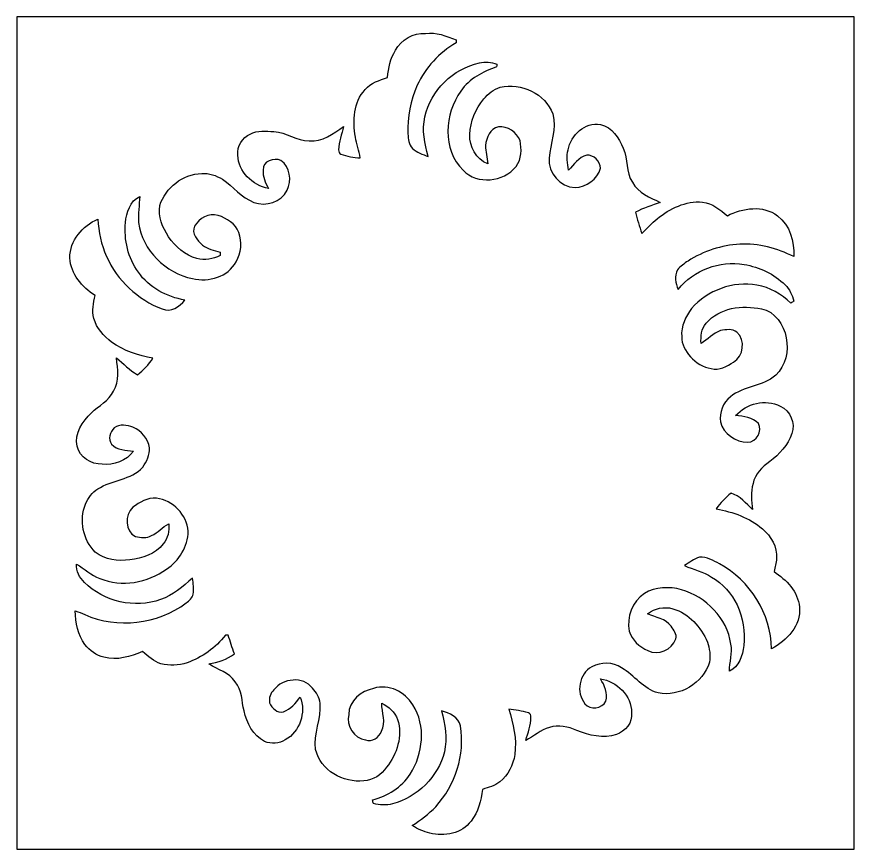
# Model space of a CAD drawing. Header units: centimetres. Extents: x -16.8 to 16.8, y -16.7 to 16.7.
import ezdxf

# ---------------------------------------------------------------- set-up
doc = ezdxf.new("R2010")
doc.units = ezdxf.units.CM
doc.header["$MEASUREMENT"] = 0
doc.layers.add('Layer 1', color=7, linetype='Continuous')

msp = doc.modelspace()

# ---------------------------------------------------------------- linework, layer by layer
at = {"layer": 'Layer 1', "color": 7}
for points, knots in [([(-16.77458, 16.66875), (-16.77458, 16.66875), (16.77458, 16.66875), (16.77458, 16.66875), (16.77458, 16.66875), (16.77458, 16.66875), (16.77458, -16.66875), (16.77458, -16.66875), (16.77458, -16.66875), (16.77458, -16.66875), (-16.77458, -16.66875), (-16.77458, -16.66875), (-16.77458, -16.66875), (-16.77458, -16.66875), (-16.77458, 16.66875), (-16.77458, 16.66875), (-16.77458, 16.66875), (-16.77458, 16.66875), (-16.77458, 16.66875), (-16.77458, 16.66875)], [0, 0, 0, 0, 0.16666667, 0.16666667, 0.16666667, 0.16666667, 0.33333333, 0.33333333, 0.33333333, 0.33333333, 0.5, 0.5, 0.5, 0.5, 0.66666667, 0.66666667, 0.66666667, 0.66666667, 1, 1, 1, 1]), ([(-1.60161, 15.32643), (-1.81681, 15.00293), (-1.88524, 14.61452), (-1.92476, 14.23564), (-1.92476, 14.23564), (-2.24825, 14.13722), (-2.58939, 14.01727), (-2.81623, 13.75198), (-2.81623, 13.75198), (-3.2893, 13.24892), (-3.32423, 12.49715), (-3.21028, 11.85157), (-3.21028, 11.85157), (-3.17218, 11.56688), (-3.04835, 11.30088), (-3.01413, 11.01549), (-3.01413, 11.01549), (-3.27836, 11.02783), (-3.54224, 11.08251), (-3.79166, 11.16965), (-3.79166, 11.16965), (-3.86574, 11.19258), (-3.87632, 11.27478), (-3.8802, 11.34075), (-3.8802, 11.34075), (-3.87703, 11.66142), (-3.75779, 11.96269), (-3.68194, 12.27032), (-3.68194, 12.27032), (-4.09646, 11.99797), (-4.53143, 11.64202), (-5.0613, 11.69882), (-5.0613, 11.69882), (-5.56189, 11.70552), (-5.98029, 12.03819), (-6.47453, 12.07664), (-6.47453, 12.07664), (-6.78886, 12.07805), (-7.13669, 12.13238), (-7.42421, 11.97292), (-7.42421, 11.97292), (-7.73324, 11.82194), (-7.95655, 11.48256), (-7.91986, 11.13155), (-7.91986, 11.13155), (-7.90857, 10.46127), (-7.32614, 9.91658), (-6.69466, 9.79029), (-6.69466, 9.79029), (-6.8012, 10.02277), (-6.94443, 10.2616), (-6.89786, 10.53042), (-6.89786, 10.53042), (-6.94443, 10.88849), (-6.45619, 11.03418), (-6.19548, 10.91494), (-6.19548, 10.91494), (-5.81907, 10.66483), (-5.74957, 10.10391), (-5.94642, 9.71973), (-5.94642, 9.71973), (-6.16444, 9.23925), (-6.79873, 9.05827), (-7.27322, 9.23713), (-7.27322, 9.23713), (-7.77169, 9.42622), (-8.10578, 9.86649), (-8.53369, 10.16282), (-8.53369, 10.16282), (-8.78276, 10.31134), (-9.07309, 10.41823), (-9.3666, 10.39177), (-9.3666, 10.39177), (-10.12331, 10.37343), (-10.81793, 9.82169), (-11.04618, 9.10731), (-11.04618, 9.10731), (-11.12344, 8.65964), (-10.92835, 8.22854), (-10.69763, 7.85777), (-10.69763, 7.85777), (-10.42458, 7.45525), (-10.03053, 7.1187), (-9.55604, 6.985), (-9.55604, 6.985), (-9.24313, 6.89292), (-8.91293, 6.97724), (-8.62189, 7.10177), (-8.62189, 7.10177), (-8.62506, 7.14657), (-8.62824, 7.19138), (-8.63106, 7.23618), (-8.63106, 7.23618), (-8.87201, 7.31732), (-9.13095, 7.37447), (-9.34014, 7.52334), (-9.34014, 7.52334), (-9.53629, 7.71737), (-9.78464, 7.98054), (-9.65518, 8.2804), (-9.65518, 8.2804), (-9.47032, 8.60213), (-9.07979, 8.81062), (-8.70691, 8.71396), (-8.70691, 8.71396), (-8.36083, 8.5979), (-8.0197, 8.38376), (-7.87576, 8.03169), (-7.87576, 8.03169), (-7.74136, 7.65104), (-7.78193, 7.20901), (-7.98583, 6.86012), (-7.98583, 6.86012), (-8.30192, 6.24487), (-9.09214, 6.03497), (-9.72926, 6.18278), (-9.72926, 6.18278), (-10.80241, 6.4075), (-11.75385, 7.31802), (-11.89496, 8.42469), (-11.89496, 8.42469), (-11.92495, 8.7757), (-11.86356, 9.12601), (-11.84628, 9.47596), (-11.84628, 9.47596), (-12.24104, 9.29146), (-12.37086, 8.82756), (-12.42131, 8.43033), (-12.42131, 8.43033), (-12.48234, 7.73571), (-12.31971, 7.00793), (-11.90343, 6.44066), (-11.90343, 6.44066), (-11.47974, 5.82013), (-10.76607, 5.45571), (-10.04147, 5.31707), (-10.04147, 5.31707), (-10.25066, 5.05742), (-10.60168, 4.82282), (-10.94317, 4.96605), (-10.94317, 4.96605), (-11.92671, 5.33612), (-12.75256, 6.11082), (-13.1766, 7.07355), (-13.1766, 7.07355), (-13.39815, 7.54062), (-13.48246, 8.05815), (-13.52621, 8.56897), (-13.52621, 8.56897), (-14.13228, 8.29451), (-14.65792, 7.70184), (-14.64733, 7.00793), (-14.64733, 7.00793), (-14.61064, 6.36376), (-14.15944, 5.84059), (-13.63698, 5.50792), (-13.63698, 5.50792), (-13.6906, 5.20594), (-13.77738, 4.8955), (-13.68496, 4.59105), (-13.68496, 4.59105), (-13.58336, 4.19876), (-13.28914, 3.88161), (-12.97376, 3.64208), (-12.97376, 3.64208), (-12.48692, 3.29036), (-11.90484, 3.09809), (-11.31817, 2.99438), (-11.31817, 2.99438), (-11.48151, 2.73791), (-11.70446, 2.52554), (-11.93659, 2.33151), (-11.93659, 2.33151), (-12.25056, 2.5146), (-12.5028, 2.77707), (-12.77973, 3.00778), (-12.77973, 3.00778), (-12.72928, 2.56469), (-12.65731, 2.07821), (-12.89756, 1.67746), (-12.89756, 1.67746), (-13.08488, 1.29011), (-13.4934, 1.09679), (-13.78656, 0.80433), (-13.78656, 0.80433), (-14.13933, 0.45967), (-14.4593, -0.01094), (-14.35947, -0.53199), (-14.35947, -0.53199), (-14.25893, -0.98249), (-13.78903, -1.24778), (-13.35299, -1.25307), (-13.35299, -1.25307), (-12.89509, -1.28976), (-12.36733, -1.12607), (-12.10134, -0.72884), (-12.10134, -0.72884), (-12.40367, -0.6925), (-12.75115, -0.69074), (-12.9727, -0.44979), (-12.9727, -0.44979), (-13.13744, -0.25153), (-13.03796, 0.04339), (-12.86792, 0.20249), (-12.86792, 0.20249), (-12.65202, 0.36407), (-12.35322, 0.32667), (-12.11827, 0.22895), (-12.11827, 0.22895), (-11.77537, 0.09596), (-11.51184, -0.22825), (-11.46034, -0.59302), (-11.46034, -0.59302), (-11.44799, -0.87171), (-11.56547, -1.14159), (-11.72422, -1.36454), (-11.72422, -1.36454), (-12.19271, -1.88736), (-12.96529, -1.87431), (-13.52868, -2.2412), (-13.52868, -2.2412), (-13.76151, -2.37243), (-13.91073, -2.60809), (-14.01763, -2.84551), (-14.01763, -2.84551), (-14.28679, -3.48791), (-14.12099, -4.28449), (-13.62745, -4.77202), (-13.62745, -4.77202), (-13.23975, -5.07541), (-12.71552, -5.14138), (-12.23927, -5.08141), (-12.23927, -5.08141), (-11.74503, -5.0225), (-11.21869, -4.84964), (-10.90436, -4.44041), (-10.90436, -4.44041), (-10.71527, -4.21711), (-10.65848, -3.91795), (-10.68564, -3.63291), (-10.68564, -3.63291), (-10.9347, -3.76414), (-11.12026, -3.99133), (-11.37779, -4.10845), (-11.37779, -4.10845), (-11.57005, -4.21816), (-11.80818, -4.19418), (-12.0142, -4.14831), (-12.0142, -4.14831), (-12.45482, -3.94723), (-12.44847, -3.28083), (-12.12356, -2.97568), (-12.12356, -2.97568), (-11.85404, -2.77283), (-11.5316, -2.58269), (-11.18023, -2.61373), (-11.18023, -2.61373), (-10.52301, -2.69346), (-9.95715, -3.27166), (-9.90247, -3.93312), (-9.90247, -3.93312), (-9.91129, -4.54554), (-10.27783, -5.11422), (-10.77524, -5.45289), (-10.77524, -5.45289), (-11.53336, -5.99511), (-12.57229, -6.1976), (-13.44613, -5.82154), (-13.44613, -5.82154), (-13.79608, -5.69736), (-14.06666, -5.43419), (-14.37958, -5.24686), (-14.37958, -5.24686), (-14.40004, -5.53261), (-14.26139, -5.78908), (-14.06208, -5.98346), (-14.06208, -5.98346), (-13.28067, -6.75358), (-12.04877, -7.04674), (-11.01231, -6.66644), (-11.01231, -6.66644), (-10.5156, -6.50416), (-10.11731, -6.14962), (-9.73138, -5.81237), (-9.73138, -5.81237), (-9.70774, -6.02403), (-9.66964, -6.23782), (-9.70774, -6.45054), (-9.70774, -6.45054), (-9.73878, -6.60576), (-9.87213, -6.70983), (-9.98608, -6.80649), (-9.98608, -6.80649), (-11.13296, -7.66127), (-12.74163, -7.85354), (-14.05184, -7.27463), (-14.05184, -7.27463), (-14.17496, -7.21854), (-14.29914, -7.16351), (-14.42826, -7.12223), (-14.42826, -7.12223), (-14.42438, -7.59389), (-14.31749, -8.08002), (-14.04479, -8.47161), (-14.04479, -8.47161), (-13.85076, -8.71079), (-13.589, -8.91117), (-13.28279, -8.97749), (-13.28279, -8.97749), (-12.75821, -9.13483), (-12.22199, -8.94256), (-11.73268, -8.75559), (-11.73268, -8.75559), (-11.51502, -8.95138), (-11.28078, -9.14047), (-11.00173, -9.23925), (-11.00173, -9.23925), (-10.65953, -9.32815), (-10.29053, -9.30628), (-9.95327, -9.20468), (-9.95327, -9.20468), (-9.35179, -8.98842), (-8.80921, -8.59861), (-8.41551, -8.09484), (-8.41551, -8.09484), (-8.38764, -8.09484), (-8.33191, -8.09519), (-8.30368, -8.09519), (-8.30368, -8.09519), (-8.21972, -8.34496), (-8.15199, -8.60072), (-8.05251, -8.84555), (-8.05251, -8.84555), (-8.34496, -9.08121), (-8.7182, -9.16975), (-9.07627, -9.25019), (-9.07627, -9.25019), (-8.72208, -9.48267), (-8.27088, -9.59132), (-8.02605, -9.96597), (-8.02605, -9.96597), (-7.74171, -10.28806), (-7.76746, -10.73785), (-7.66939, -11.13084), (-7.66939, -11.13084), (-7.55685, -11.61344), (-7.31414, -12.1225), (-6.84883, -12.3511), (-6.84883, -12.3511), (-6.58424, -12.46576), (-6.26322, -12.44), (-6.01698, -12.29254), (-6.01698, -12.29254), (-5.43348, -11.95705), (-5.18019, -11.19681), (-5.41584, -10.57275), (-5.41584, -10.57275), (-5.59047, -10.81793), (-5.79684, -11.06029), (-6.09141, -11.15977), (-6.09141, -11.15977), (-6.34118, -11.23809), (-6.55285, -11.01161), (-6.64422, -10.80629), (-6.64422, -10.80629), (-6.68267, -10.61649), (-6.61282, -10.41576), (-6.47277, -10.28418), (-6.47277, -10.28418), (-6.11928, -9.81463), (-5.29943, -9.72996), (-4.92584, -10.21786), (-4.92584, -10.21786), (-4.77203, -10.38366), (-4.65208, -10.59215), (-4.61469, -10.81758), (-4.61469, -10.81758), (-4.57165, -11.44623), (-4.88774, -12.04172), (-4.80201, -12.67284), (-4.80201, -12.67284), (-4.60904, -13.51386), (-3.69147, -14.01939), (-2.86985, -13.92978), (-2.86985, -13.92978), (-2.50014, -13.91109), (-2.16747, -13.6846), (-1.96109, -13.38545), (-1.96109, -13.38545), (-1.55046, -12.85734), (-1.29611, -12.12921), (-1.524, -11.47163), (-1.524, -11.47163), (-1.62419, -11.17), (-1.88136, -10.96433), (-2.1523, -10.81969), (-2.1523, -10.81969), (-2.15336, -11.19011), (-1.96709, -11.59439), (-2.16323, -11.9447), (-2.16323, -11.9447), (-2.25566, -12.19165), (-2.53753, -12.39273), (-2.80458, -12.29395), (-2.80458, -12.29395), (-3.25967, -12.22234), (-3.59622, -11.72563), (-3.4738, -11.2716), (-3.4738, -11.2716), (-3.47768, -10.7255), (-2.97215, -10.33145), (-2.47756, -10.22667), (-2.47756, -10.22667), (-1.87078, -10.03759), (-1.22132, -10.36708), (-0.90664, -10.8906), (-0.90664, -10.8906), (-0.36266, -11.72175), (-0.50236, -12.85028), (-1.01283, -13.66273), (-1.01283, -13.66273), (-1.35925, -14.18661), (-1.92652, -14.53303), (-2.52554, -14.69531), (-2.52554, -14.69531), (-2.51143, -14.74364), (-2.49731, -14.79232), (-2.48285, -14.84136), (-2.48285, -14.84136), (-2.23344, -14.89604), (-1.97168, -14.92285), (-1.72261, -14.85018), (-1.72261, -14.85018), (-0.73166, -14.58313), (0.10971, -13.77139), (0.35419, -12.76632), (0.35419, -12.76632), (0.48013, -12.22304), (0.38453, -11.65931), (0.23742, -11.13049), (0.23742, -11.13049), (0.54927, -11.22221), (0.9271, -11.36967), (1.00189, -11.72986), (1.00189, -11.72986), (1.19098, -12.88556), (0.79199, -14.10406), (0.00988, -14.96766), (0.00988, -14.96766), (-0.26776, -15.26117), (-0.6036, -15.488), (-0.92886, -15.72436), (-0.92886, -15.72436), (-0.71684, -15.869), (-0.47237, -15.95614), (-0.22719, -16.02634), (-0.22719, -16.02634), (0.35313, -16.15793), (1.06292, -16.05703), (1.42593, -15.5381), (1.42593, -15.5381), (1.72579, -15.18038), (1.81434, -14.71612), (1.88524, -14.27021), (1.88524, -14.27021), (2.12513, -14.19401), (2.37455, -14.12628), (2.58022, -13.97423), (2.58022, -13.97423), (2.91324, -13.70259), (3.11467, -13.29549), (3.175, -12.87392), (3.175, -12.87392), (3.26002, -12.25515), (3.12067, -11.64061), (2.93299, -11.055), (2.93299, -11.055), (3.19687, -11.09274), (3.46146, -11.13402), (3.71898, -11.20669), (3.71898, -11.20669), (3.79024, -11.2268), (3.82588, -11.30653), (3.82552, -11.37603), (3.82552, -11.37603), (3.81847, -11.69917), (3.71404, -12.00891), (3.61456, -12.31371), (3.61456, -12.31371), (3.93171, -12.14155), (4.21111, -11.89672), (4.56212, -11.79089), (4.56212, -11.79089), (4.92548, -11.66777), (5.31812, -11.76584), (5.66067, -11.90837), (5.66067, -11.90837), (6.15562, -12.12074), (6.7183, -12.23257), (7.24676, -12.07946), (7.24676, -12.07946), (7.59707, -11.94647), (7.90998, -11.59686), (7.85177, -11.19999), (7.85177, -11.19999), (7.86659, -10.51101), (7.26193, -9.94304), (6.61, -9.84462), (6.61, -9.84462), (6.77051, -10.10567), (6.92573, -10.42811), (6.82237, -10.73891), (6.82237, -10.73891), (6.67597, -11.03489), (6.19372, -11.11532), (5.98876, -10.8391), (5.98876, -10.8391), (5.61164, -10.40095), (5.75239, -9.63965), (6.26145, -9.36554), (6.26145, -9.36554), (6.62411, -9.16552), (7.11271, -9.1634), (7.45702, -9.40717), (7.45702, -9.40717), (7.9696, -9.70351), (8.32979, -10.25137), (8.91999, -10.41012), (8.91999, -10.41012), (9.77865, -10.58827), (10.71598, -10.01183), (10.97597, -9.17822), (10.97597, -9.17822), (11.02042, -8.9094), (10.98021, -8.62894), (10.89096, -8.37353), (10.89096, -8.37353), (10.62814, -7.77593), (10.15718, -7.22101), (9.50842, -7.03721), (9.50842, -7.03721), (9.16093, -6.9342), (8.78311, -7.02169), (8.49736, -7.23653), (8.49736, -7.23653), (8.81697, -7.39316), (9.21844, -7.43444), (9.43892, -7.741), (9.43892, -7.741), (9.5317, -7.88705), (9.68657, -8.05956), (9.62731, -8.24936), (9.62731, -8.24936), (9.47667, -8.67974), (8.91716, -8.92986), (8.50653, -8.7122), (8.50653, -8.7122), (8.16892, -8.56544), (7.8613, -8.29874), (7.76358, -7.93327), (7.76358, -7.93327), (7.64646, -7.36953), (7.88599, -6.74829), (8.36612, -6.42514), (8.36612, -6.42514), (8.81098, -6.16162), (9.36061, -6.14186), (9.85061, -6.27556), (9.85061, -6.27556), (10.83874, -6.56026), (11.68259, -7.4168), (11.83358, -8.45044), (11.83358, -8.45044), (11.90519, -8.81592), (11.78242, -9.17716), (11.77255, -9.54229), (11.77255, -9.54229), (12.16166, -9.35955), (12.30242, -8.91011), (12.35534, -8.51606), (12.35534, -8.51606), (12.40825, -7.96219), (12.32076, -7.39387), (12.08864, -6.88763), (12.08864, -6.88763), (11.85369, -6.43114), (11.50338, -6.03003), (11.05888, -5.76827), (11.05888, -5.76827), (10.72727, -5.54884), (10.33004, -5.46911), (9.97091, -5.31001), (9.97091, -5.31001), (10.16459, -5.18478), (10.35473, -5.04084), (10.57804, -4.97205), (10.57804, -4.97205), (10.87049, -4.94736), (11.12591, -5.11669), (11.37638, -5.24051), (11.37638, -5.24051), (12.60722, -5.90021), (13.43766, -7.24359), (13.46306, -8.64235), (13.46306, -8.64235), (14.07195, -8.32167), (14.66286, -7.71102), (14.57748, -6.97195), (14.57748, -6.97195), (14.52633, -6.34577), (14.05149, -5.87975), (13.56113, -5.54567), (13.56113, -5.54567), (13.59641, -5.37316), (13.64756, -5.20171), (13.6652, -5.02673), (13.6652, -5.02673), (13.69448, -4.56071), (13.44224, -4.12962), (13.09652, -3.83716), (13.09652, -3.83716), (12.58182, -3.37785), (11.9066, -3.17288), (11.2462, -3.03071), (11.2462, -3.03071), (11.41448, -2.8), (11.61486, -2.59045), (11.84063, -2.41547), (11.84063, -2.41547), (12.20152, -2.49802), (12.43718, -2.83316), (12.70494, -3.0674), (12.70494, -3.0674), (12.66649, -2.72274), (12.61427, -2.36679), (12.72081, -2.02812), (12.72081, -2.02812), (12.7949, -1.64783), (13.08347, -1.36102), (13.38862, -1.14653), (13.38862, -1.14653), (13.7735, -0.86113), (14.12557, -0.48578), (14.27233, -0.02081), (14.27233, -0.02081), (14.4459, 0.39405), (14.2046, 0.88971), (13.80807, 1.07209), (13.80807, 1.07209), (13.21576, 1.38324), (12.46223, 1.17687), (12.0202, 0.70062), (12.0202, 0.70062), (12.34228, 0.66781), (12.70423, 0.63147), (12.93671, 0.37853), (12.93671, 0.37853), (13.11734, 0.07338), (12.85275, -0.35631), (12.50809, -0.37112), (12.50809, -0.37112), (12.02055, -0.36795), (11.53936, -0.03916), (11.41271, 0.44168), (11.41271, 0.44168), (11.37602, 0.81386), (11.5062, 1.22061), (11.81135, 1.45203), (11.81135, 1.45203), (12.34299, 1.89159), (13.1124, 1.84997), (13.63133, 2.31387), (13.63133, 2.31387), (14.02327, 2.69487), (14.16473, 3.28612), (14.04444, 3.81353), (14.04444, 3.81353), (13.96294, 4.34058), (13.59852, 4.86093), (13.05595, 4.97487), (13.05595, 4.97487), (12.29642, 5.12057), (11.36862, 5.03555), (10.84721, 4.39349), (10.84721, 4.39349), (10.64613, 4.16983), (10.62284, 3.8675), (10.63801, 3.58211), (10.63801, 3.58211), (10.90754, 3.74086), (11.11638, 3.99874), (11.41624, 4.10316), (11.41624, 4.10316), (11.63355, 4.13314), (11.89249, 4.19029), (12.07629, 4.0326), (12.07629, 4.0326), (12.4266, 3.72286), (12.34264, 3.06987), (11.94117, 2.84021), (11.94117, 2.84021), (11.67836, 2.67229), (11.36826, 2.48955), (11.04547, 2.57951), (11.04547, 2.57951), (10.72092, 2.62749), (10.43622, 2.81975), (10.2108, 3.04906), (10.2108, 3.04906), (10.02347, 3.27907), (9.84779, 3.55353), (9.86226, 3.86292), (9.86226, 3.86292), (9.82592, 4.27567), (10.01642, 4.66266), (10.25701, 4.98263), (10.25701, 4.98263), (10.8906, 5.71394), (11.92177, 6.09706), (12.87851, 5.92384), (12.87851, 5.92384), (13.3985, 5.84129), (13.85676, 5.55449), (14.23846, 5.20206), (14.23846, 5.20206), (14.27656, 5.23028), (14.31502, 5.25815), (14.35417, 5.28567), (14.35417, 5.28567), (14.28574, 5.52203), (14.19331, 5.75874), (14.00951, 5.93055), (14.00951, 5.93055), (13.56289, 6.36693), (12.97376, 6.64563), (12.36098, 6.75146), (12.36098, 6.75146), (11.38061, 6.92185), (10.34486, 6.52004), (9.71832, 5.75169), (9.71832, 5.75169), (9.61214, 5.99616), (9.57121, 6.28509), (9.69539, 6.53239), (9.69539, 6.53239), (9.80793, 6.67949), (9.96632, 6.78215), (10.11696, 6.88763), (10.11696, 6.88763), (10.73362, 7.28627), (11.45646, 7.51487), (12.18812, 7.56426), (12.18812, 7.56426), (12.94342, 7.60095), (13.68531, 7.39599), (14.35664, 7.06191), (14.35664, 7.06191), (14.37111, 7.66163), (14.21483, 8.32344), (13.70471, 8.69527), (13.70471, 8.69527), (13.12757, 9.144), (12.30312, 9.01171), (11.69176, 8.70126), (11.69176, 8.70126), (11.3986, 8.94397), (11.08992, 9.20679), (10.69587, 9.24842), (10.69587, 9.24842), (10.02877, 9.30522), (9.38706, 8.99125), (8.8833, 8.5785), (8.8833, 8.5785), (8.6554, 8.40599), (8.48042, 8.17562), (8.25923, 7.99536), (8.25923, 7.99536), (8.17104, 8.27546), (8.08179, 8.55521), (8.0077, 8.83955), (8.0077, 8.83955), (8.32203, 9.01453), (8.67128, 9.10766), (9.00606, 9.23502), (9.00606, 9.23502), (8.58908, 9.4301), (8.12236, 9.60931), (7.88952, 10.03935), (7.88952, 10.03935), (7.61788, 10.44751), (7.7156, 10.96645), (7.51734, 11.40142), (7.51734, 11.40142), (7.35894, 11.81911), (7.07072, 12.25268), (6.61035, 12.35816), (6.61035, 12.35816), (5.97994, 12.46646), (5.42784, 11.92495), (5.31001, 11.34216), (5.31001, 11.34216), (5.23416, 11.07475), (5.30049, 10.795), (5.32765, 10.52548), (5.32765, 10.52548), (5.54955, 10.74808), (5.73264, 11.03701), (6.05614, 11.12661), (6.05614, 11.12661), (6.34224, 11.14813), (6.59589, 10.87579), (6.61247, 10.60238), (6.61247, 10.60238), (6.49676, 10.15788), (6.03991, 9.84638), (5.58976, 9.82698), (5.58976, 9.82698), (4.99498, 9.83791), (4.49897, 10.42846), (4.54977, 11.01196), (4.54977, 11.01196), (4.59705, 11.6011), (4.86163, 12.18142), (4.69935, 12.77691), (4.69935, 12.77691), (4.40372, 13.59852), (3.42053, 14.03879), (2.59221, 13.84794), (2.59221, 13.84794), (2.33186, 13.76327), (2.10573, 13.58865), (1.93428, 13.37733), (1.93428, 13.37733), (1.60479, 12.97869), (1.39206, 12.47599), (1.37336, 11.95634), (1.37336, 11.95634), (1.35114, 11.45857), (1.62913, 10.97421), (2.09162, 10.77736), (2.09162, 10.77736), (2.07151, 11.02501), (2.00625, 11.26913), (2.00166, 11.51784), (2.00166, 11.51784), (2.03835, 11.82123), (2.18228, 12.19623), (2.52307, 12.25903), (2.52307, 12.25903), (2.88996, 12.28901), (3.24273, 12.04807), (3.39019, 11.71857), (3.39019, 11.71857), (3.45052, 11.36756), (3.45863, 10.96786), (3.22933, 10.67082), (3.22933, 10.67082), (2.73473, 10.04535), (1.67322, 9.93281), (1.10208, 10.52089), (1.10208, 10.52089), (0.26494, 11.3605), (0.35454, 12.77902), (1.016, 13.69554), (1.016, 13.69554), (1.35502, 14.18343), (1.89724, 14.47588), (2.45004, 14.65686), (2.45004, 14.65686), (2.45145, 14.68684), (2.45428, 14.74682), (2.45533, 14.7768), (2.45533, 14.7768), (2.22991, 14.83924), (1.99284, 14.88687), (1.76177, 14.81949), (1.76177, 14.81949), (0.70908, 14.58807), (-0.20391, 13.72658), (-0.42298, 12.66049), (-0.42298, 12.66049), (-0.54963, 12.13203), (-0.4318, 11.58875), (-0.29598, 11.0744), (-0.29598, 11.0744), (-0.51364, 11.15554), (-0.7433, 11.23562), (-0.91722, 11.39472), (-0.91722, 11.39472), (-1.07668, 11.54359), (-1.08656, 11.77996), (-1.10666, 11.98104), (-1.10666, 11.98104), (-1.12889, 12.64497), (-1.01459, 13.32054), (-0.7306, 13.92379), (-0.7306, 13.92379), (-0.40464, 14.63357), (0.14817, 15.23189), (0.82479, 15.621), (0.82479, 15.621), (0.82515, 15.66157), (0.8255, 15.70214), (0.82585, 15.74271), (0.82585, 15.74271), (0.43251, 15.89864), (0.02787, 16.06268), (-0.40675, 16.00306), (-0.40675, 16.00306), (-0.89711, 16.04186), (-1.36772, 15.748), (-1.60161, 15.32643)], [0, 0, 0, 0, 0.00436681, 0.00436681, 0.00436681, 0.00436681, 0.00873362, 0.00873362, 0.00873362, 0.00873362, 0.01310044, 0.01310044, 0.01310044, 0.01310044, 0.01746725, 0.01746725, 0.01746725, 0.01746725, 0.02183406, 0.02183406, 0.02183406, 0.02183406, 0.02620087, 0.02620087, 0.02620087, 0.02620087, 0.03056769, 0.03056769, 0.03056769, 0.03056769, 0.0349345, 0.0349345, 0.0349345, 0.0349345, 0.03930131, 0.03930131, 0.03930131, 0.03930131, 0.04366812, 0.04366812, 0.04366812, 0.04366812, 0.04803493, 0.04803493, 0.04803493, 0.04803493, 0.05240175, 0.05240175, 0.05240175, 0.05240175, 0.05676856, 0.05676856, 0.05676856, 0.05676856, 0.06113537, 0.06113537, 0.06113537, 0.06113537, 0.06550218, 0.06550218, 0.06550218, 0.06550218, 0.069869, 0.069869, 0.069869, 0.069869, 0.07423581, 0.07423581, 0.07423581, 0.07423581, 0.07860262, 0.07860262, 0.07860262, 0.07860262, 0.08296943, 0.08296943, 0.08296943, 0.08296943, 0.08733624, 0.08733624, 0.08733624, 0.08733624, 0.09170306, 0.09170306, 0.09170306, 0.09170306, 0.09606987, 0.09606987, 0.09606987, 0.09606987, 0.10043668, 0.10043668, 0.10043668, 0.10043668, 0.10480349, 0.10480349, 0.10480349, 0.10480349, 0.10917031, 0.10917031, 0.10917031, 0.10917031, 0.11353712, 0.11353712, 0.11353712, 0.11353712, 0.11790393, 0.11790393, 0.11790393, 0.11790393, 0.12227074, 0.12227074, 0.12227074, 0.12227074, 0.12663755, 0.12663755, 0.12663755, 0.12663755, 0.13100437, 0.13100437, 0.13100437, 0.13100437, 0.13537118, 0.13537118, 0.13537118, 0.13537118, 0.13973799, 0.13973799, 0.13973799, 0.13973799, 0.1441048, 0.1441048, 0.1441048, 0.1441048, 0.14847162, 0.14847162, 0.14847162, 0.14847162, 0.15283843, 0.15283843, 0.15283843, 0.15283843, 0.15720524, 0.15720524, 0.15720524, 0.15720524, 0.16157205, 0.16157205, 0.16157205, 0.16157205, 0.16593886, 0.16593886, 0.16593886, 0.16593886, 0.17030568, 0.17030568, 0.17030568, 0.17030568, 0.17467249, 0.17467249, 0.17467249, 0.17467249, 0.1790393, 0.1790393, 0.1790393, 0.1790393, 0.18340611, 0.18340611, 0.18340611, 0.18340611, 0.18777293, 0.18777293, 0.18777293, 0.18777293, 0.19213974, 0.19213974, 0.19213974, 0.19213974, 0.19650655, 0.19650655, 0.19650655, 0.19650655, 0.20087336, 0.20087336, 0.20087336, 0.20087336, 0.20524017, 0.20524017, 0.20524017, 0.20524017, 0.20960699, 0.20960699, 0.20960699, 0.20960699, 0.2139738, 0.2139738, 0.2139738, 0.2139738, 0.21834061, 0.21834061, 0.21834061, 0.21834061, 0.22270742, 0.22270742, 0.22270742, 0.22270742, 0.22707424, 0.22707424, 0.22707424, 0.22707424, 0.23144105, 0.23144105, 0.23144105, 0.23144105, 0.23580786, 0.23580786, 0.23580786, 0.23580786, 0.24017467, 0.24017467, 0.24017467, 0.24017467, 0.24454148, 0.24454148, 0.24454148, 0.24454148, 0.2489083, 0.2489083, 0.2489083, 0.2489083, 0.25327511, 0.25327511, 0.25327511, 0.25327511, 0.25764192, 0.25764192, 0.25764192, 0.25764192, 0.26200873, 0.26200873, 0.26200873, 0.26200873, 0.26637555, 0.26637555, 0.26637555, 0.26637555, 0.27074236, 0.27074236, 0.27074236, 0.27074236, 0.27510917, 0.27510917, 0.27510917, 0.27510917, 0.27947598, 0.27947598, 0.27947598, 0.27947598, 0.28384279, 0.28384279, 0.28384279, 0.28384279, 0.28820961, 0.28820961, 0.28820961, 0.28820961, 0.29257642, 0.29257642, 0.29257642, 0.29257642, 0.29694323, 0.29694323, 0.29694323, 0.29694323, 0.30131004, 0.30131004, 0.30131004, 0.30131004, 0.30567686, 0.30567686, 0.30567686, 0.30567686, 0.31004367, 0.31004367, 0.31004367, 0.31004367, 0.31441048, 0.31441048, 0.31441048, 0.31441048, 0.31877729, 0.31877729, 0.31877729, 0.31877729, 0.3231441, 0.3231441, 0.3231441, 0.3231441, 0.32751092, 0.32751092, 0.32751092, 0.32751092, 0.33187773, 0.33187773, 0.33187773, 0.33187773, 0.33624454, 0.33624454, 0.33624454, 0.33624454, 0.34061135, 0.34061135, 0.34061135, 0.34061135, 0.34497817, 0.34497817, 0.34497817, 0.34497817, 0.34934498, 0.34934498, 0.34934498, 0.34934498, 0.35371179, 0.35371179, 0.35371179, 0.35371179, 0.3580786, 0.3580786, 0.3580786, 0.3580786, 0.36244541, 0.36244541, 0.36244541, 0.36244541, 0.36681223, 0.36681223, 0.36681223, 0.36681223, 0.37117904, 0.37117904, 0.37117904, 0.37117904, 0.37554585, 0.37554585, 0.37554585, 0.37554585, 0.37991266, 0.37991266, 0.37991266, 0.37991266, 0.38427948, 0.38427948, 0.38427948, 0.38427948, 0.38864629, 0.38864629, 0.38864629, 0.38864629, 0.3930131, 0.3930131, 0.3930131, 0.3930131, 0.39737991, 0.39737991, 0.39737991, 0.39737991, 0.40174672, 0.40174672, 0.40174672, 0.40174672, 0.40611354, 0.40611354, 0.40611354, 0.40611354, 0.41048035, 0.41048035, 0.41048035, 0.41048035, 0.41484716, 0.41484716, 0.41484716, 0.41484716, 0.41921397, 0.41921397, 0.41921397, 0.41921397, 0.42358079, 0.42358079, 0.42358079, 0.42358079, 0.4279476, 0.4279476, 0.4279476, 0.4279476, 0.43231441, 0.43231441, 0.43231441, 0.43231441, 0.43668122, 0.43668122, 0.43668122, 0.43668122, 0.44104803, 0.44104803, 0.44104803, 0.44104803, 0.44541485, 0.44541485, 0.44541485, 0.44541485, 0.44978166, 0.44978166, 0.44978166, 0.44978166, 0.45414847, 0.45414847, 0.45414847, 0.45414847, 0.45851528, 0.45851528, 0.45851528, 0.45851528, 0.4628821, 0.4628821, 0.4628821, 0.4628821, 0.46724891, 0.46724891, 0.46724891, 0.46724891, 0.47161572, 0.47161572, 0.47161572, 0.47161572, 0.47598253, 0.47598253, 0.47598253, 0.47598253, 0.48034934, 0.48034934, 0.48034934, 0.48034934, 0.48471616, 0.48471616, 0.48471616, 0.48471616, 0.48908297, 0.48908297, 0.48908297, 0.48908297, 0.49344978, 0.49344978, 0.49344978, 0.49344978, 0.49781659, 0.49781659, 0.49781659, 0.49781659, 0.50218341, 0.50218341, 0.50218341, 0.50218341, 0.50655022, 0.50655022, 0.50655022, 0.50655022, 0.51091703, 0.51091703, 0.51091703, 0.51091703, 0.51528384, 0.51528384, 0.51528384, 0.51528384, 0.51965066, 0.51965066, 0.51965066, 0.51965066, 0.52401747, 0.52401747, 0.52401747, 0.52401747, 0.52838428, 0.52838428, 0.52838428, 0.52838428, 0.53275109, 0.53275109, 0.53275109, 0.53275109, 0.5371179, 0.5371179, 0.5371179, 0.5371179, 0.54148472, 0.54148472, 0.54148472, 0.54148472, 0.54585153, 0.54585153, 0.54585153, 0.54585153, 0.55021834, 0.55021834, 0.55021834, 0.55021834, 0.55458515, 0.55458515, 0.55458515, 0.55458515, 0.55895197, 0.55895197, 0.55895197, 0.55895197, 0.56331878, 0.56331878, 0.56331878, 0.56331878, 0.56768559, 0.56768559, 0.56768559, 0.56768559, 0.5720524, 0.5720524, 0.5720524, 0.5720524, 0.57641921, 0.57641921, 0.57641921, 0.57641921, 0.58078603, 0.58078603, 0.58078603, 0.58078603, 0.58515284, 0.58515284, 0.58515284, 0.58515284, 0.58951965, 0.58951965, 0.58951965, 0.58951965, 0.59388646, 0.59388646, 0.59388646, 0.59388646, 0.59825328, 0.59825328, 0.59825328, 0.59825328, 0.60262009, 0.60262009, 0.60262009, 0.60262009, 0.6069869, 0.6069869, 0.6069869, 0.6069869, 0.61135371, 0.61135371, 0.61135371, 0.61135371, 0.61572052, 0.61572052, 0.61572052, 0.61572052, 0.62008734, 0.62008734, 0.62008734, 0.62008734, 0.62445415, 0.62445415, 0.62445415, 0.62445415, 0.62882096, 0.62882096, 0.62882096, 0.62882096, 0.63318777, 0.63318777, 0.63318777, 0.63318777, 0.63755459, 0.63755459, 0.63755459, 0.63755459, 0.6419214, 0.6419214, 0.6419214, 0.6419214, 0.64628821, 0.64628821, 0.64628821, 0.64628821, 0.65065502, 0.65065502, 0.65065502, 0.65065502, 0.65502183, 0.65502183, 0.65502183, 0.65502183, 0.65938865, 0.65938865, 0.65938865, 0.65938865, 0.66375546, 0.66375546, 0.66375546, 0.66375546, 0.66812227, 0.66812227, 0.66812227, 0.66812227, 0.67248908, 0.67248908, 0.67248908, 0.67248908, 0.6768559, 0.6768559, 0.6768559, 0.6768559, 0.68122271, 0.68122271, 0.68122271, 0.68122271, 0.68558952, 0.68558952, 0.68558952, 0.68558952, 0.68995633, 0.68995633, 0.68995633, 0.68995633, 0.69432314, 0.69432314, 0.69432314, 0.69432314, 0.69868996, 0.69868996, 0.69868996, 0.69868996, 0.70305677, 0.70305677, 0.70305677, 0.70305677, 0.70742358, 0.70742358, 0.70742358, 0.70742358, 0.71179039, 0.71179039, 0.71179039, 0.71179039, 0.71615721, 0.71615721, 0.71615721, 0.71615721, 0.72052402, 0.72052402, 0.72052402, 0.72052402, 0.72489083, 0.72489083, 0.72489083, 0.72489083, 0.72925764, 0.72925764, 0.72925764, 0.72925764, 0.73362445, 0.73362445, 0.73362445, 0.73362445, 0.73799127, 0.73799127, 0.73799127, 0.73799127, 0.74235808, 0.74235808, 0.74235808, 0.74235808, 0.74672489, 0.74672489, 0.74672489, 0.74672489, 0.7510917, 0.7510917, 0.7510917, 0.7510917, 0.75545852, 0.75545852, 0.75545852, 0.75545852, 0.75982533, 0.75982533, 0.75982533, 0.75982533, 0.76419214, 0.76419214, 0.76419214, 0.76419214, 0.76855895, 0.76855895, 0.76855895, 0.76855895, 0.77292576, 0.77292576, 0.77292576, 0.77292576, 0.77729258, 0.77729258, 0.77729258, 0.77729258, 0.78165939, 0.78165939, 0.78165939, 0.78165939, 0.7860262, 0.7860262, 0.7860262, 0.7860262, 0.79039301, 0.79039301, 0.79039301, 0.79039301, 0.79475983, 0.79475983, 0.79475983, 0.79475983, 0.79912664, 0.79912664, 0.79912664, 0.79912664, 0.80349345, 0.80349345, 0.80349345, 0.80349345, 0.80786026, 0.80786026, 0.80786026, 0.80786026, 0.81222707, 0.81222707, 0.81222707, 0.81222707, 0.81659389, 0.81659389, 0.81659389, 0.81659389, 0.8209607, 0.8209607, 0.8209607, 0.8209607, 0.82532751, 0.82532751, 0.82532751, 0.82532751, 0.82969432, 0.82969432, 0.82969432, 0.82969432, 0.83406114, 0.83406114, 0.83406114, 0.83406114, 0.83842795, 0.83842795, 0.83842795, 0.83842795, 0.84279476, 0.84279476, 0.84279476, 0.84279476, 0.84716157, 0.84716157, 0.84716157, 0.84716157, 0.85152838, 0.85152838, 0.85152838, 0.85152838, 0.8558952, 0.8558952, 0.8558952, 0.8558952, 0.86026201, 0.86026201, 0.86026201, 0.86026201, 0.86462882, 0.86462882, 0.86462882, 0.86462882, 0.86899563, 0.86899563, 0.86899563, 0.86899563, 0.87336245, 0.87336245, 0.87336245, 0.87336245, 0.87772926, 0.87772926, 0.87772926, 0.87772926, 0.88209607, 0.88209607, 0.88209607, 0.88209607, 0.88646288, 0.88646288, 0.88646288, 0.88646288, 0.89082969, 0.89082969, 0.89082969, 0.89082969, 0.89519651, 0.89519651, 0.89519651, 0.89519651, 0.89956332, 0.89956332, 0.89956332, 0.89956332, 0.90393013, 0.90393013, 0.90393013, 0.90393013, 0.90829694, 0.90829694, 0.90829694, 0.90829694, 0.91266376, 0.91266376, 0.91266376, 0.91266376, 0.91703057, 0.91703057, 0.91703057, 0.91703057, 0.92139738, 0.92139738, 0.92139738, 0.92139738, 0.92576419, 0.92576419, 0.92576419, 0.92576419, 0.930131, 0.930131, 0.930131, 0.930131, 0.93449782, 0.93449782, 0.93449782, 0.93449782, 0.93886463, 0.93886463, 0.93886463, 0.93886463, 0.94323144, 0.94323144, 0.94323144, 0.94323144, 0.94759825, 0.94759825, 0.94759825, 0.94759825, 0.95196507, 0.95196507, 0.95196507, 0.95196507, 0.95633188, 0.95633188, 0.95633188, 0.95633188, 0.96069869, 0.96069869, 0.96069869, 0.96069869, 0.9650655, 0.9650655, 0.9650655, 0.9650655, 0.96943231, 0.96943231, 0.96943231, 0.96943231, 0.97379913, 0.97379913, 0.97379913, 0.97379913, 0.97816594, 0.97816594, 0.97816594, 0.97816594, 0.98253275, 0.98253275, 0.98253275, 0.98253275, 0.98689956, 0.98689956, 0.98689956, 0.98689956, 0.99126638, 0.99126638, 0.99126638, 0.99126638, 1, 1, 1, 1])]:
    msp.add_open_spline(points, degree=3, knots=knots, dxfattribs=at)

doc.saveas('drawing.dxf')
